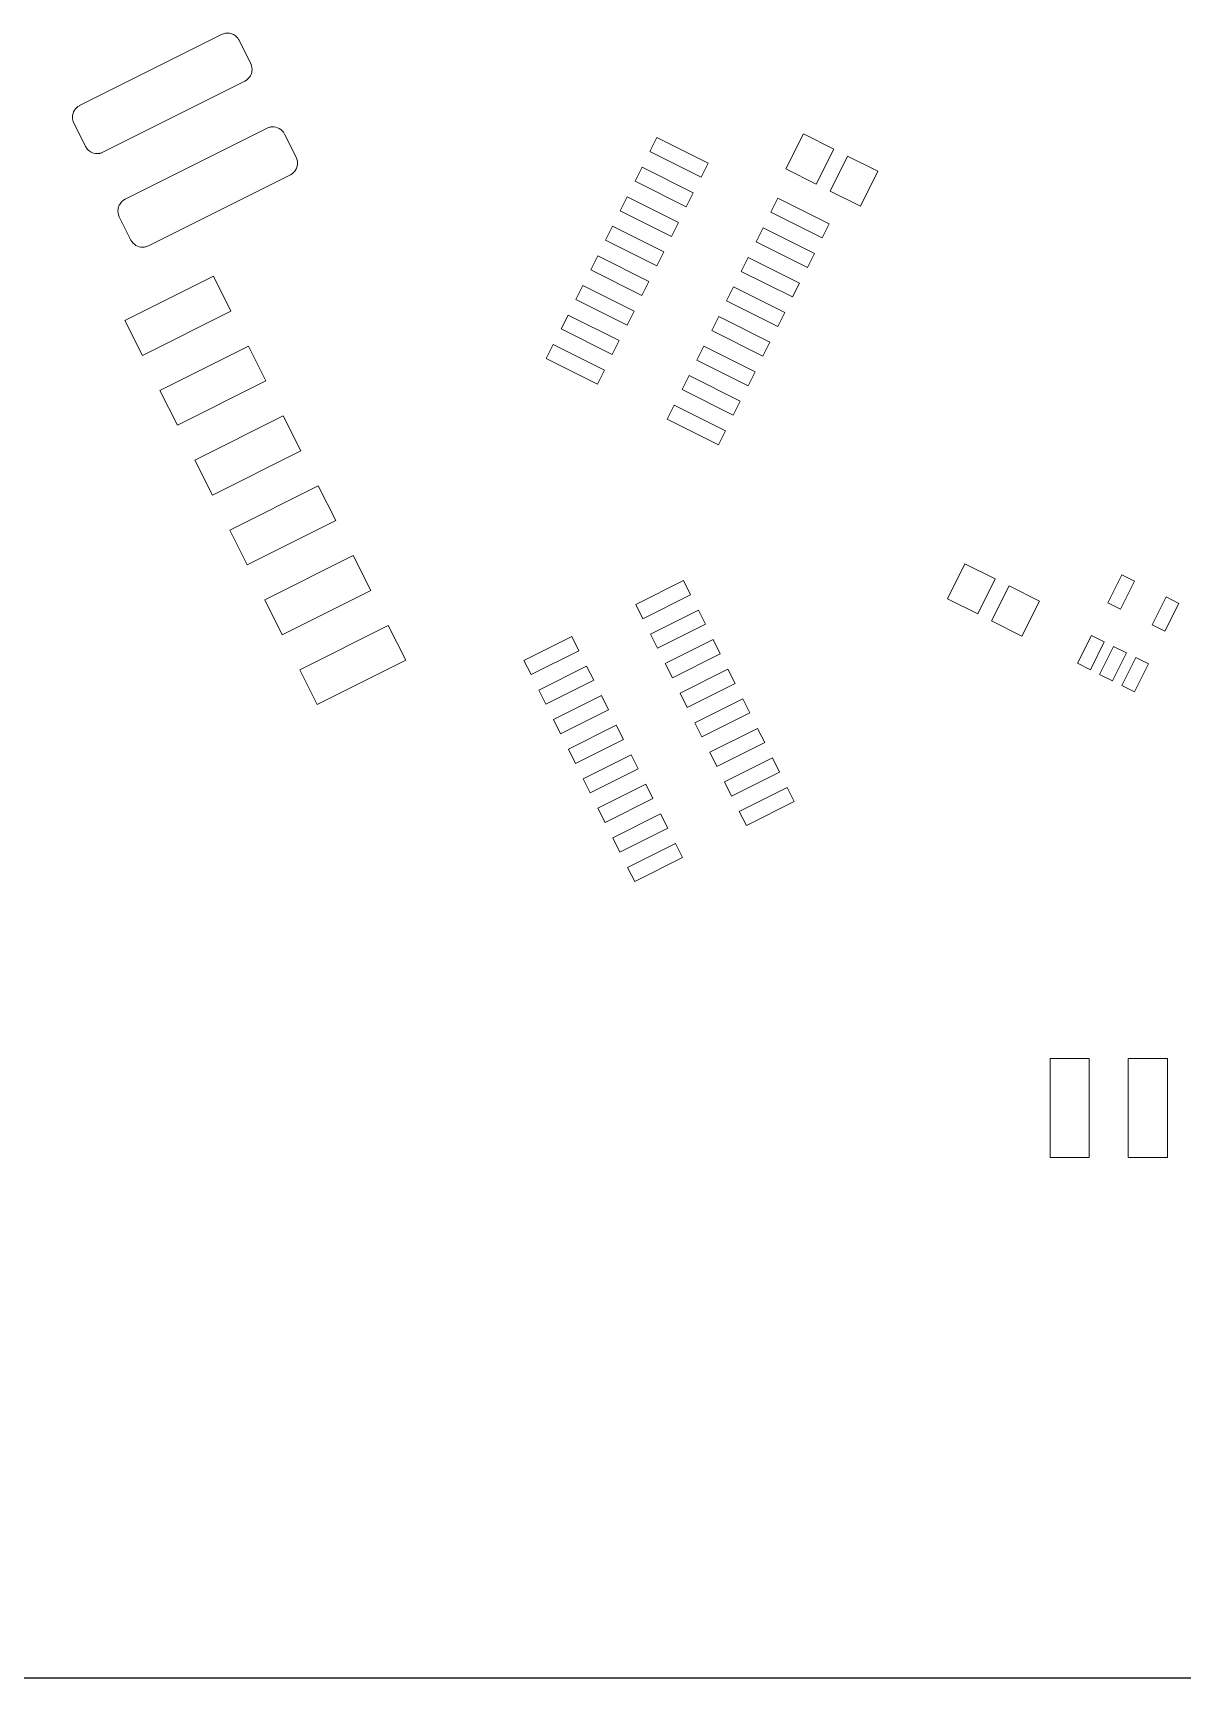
# Model space of a CAD drawing. Header units: inches. Extents: x 70 to 970, y -386 to 214.
# Drawn here: x 477.7 to 521.9, y 102.3 to 165.5 of the extents above; entities that cross this region are included whole.
import ezdxf

# ---------------------------------------------------------------- set-up
doc = ezdxf.new("R2010")
doc.units = ezdxf.units.IN
doc.header["$MEASUREMENT"] = 0

msp = doc.modelspace()

# ---------------------------------------------------------------- linework, layer by layer
at = {"color": 1, "lineweight": 0}
for p, q in [((501.678, 161.517), (501.41, 160.98)), ((503.646, 160.531), (501.678, 161.517)), ((507.308, 161.659), (506.636, 160.318)), ((508.47, 161.077), (507.308, 161.659)), ((501.41, 160.98), (503.377, 159.995)), ((503.377, 159.995), (503.646, 160.531)), ((507.799, 159.735), (508.47, 161.077)), ((509.007, 160.808), (508.335, 159.467)), ((510.169, 160.226), (509.007, 160.808)), ((501.11, 160.381), (500.841, 159.845)), ((503.077, 159.396), (501.11, 160.381)), ((506.636, 160.318), (507.799, 159.735)), ((509.498, 158.885), (510.169, 160.226)), ((500.841, 159.845), (502.808, 158.86)), ((502.808, 158.86), (503.077, 159.396)), ((508.335, 159.467), (509.498, 158.885)), ((500.541, 159.245), (500.272, 158.709)), ((500.272, 158.709), (502.24, 157.724)), ((502.508, 158.26), (500.541, 159.245)), ((506.328, 159.188), (506.059, 158.652)), ((506.059, 158.652), (508.026, 157.667)), ((508.295, 158.203), (506.328, 159.188)), ((499.973, 158.11), (499.704, 157.573)), ((501.94, 157.125), (499.973, 158.11)), ((502.24, 157.724), (502.508, 158.26)), ((505.759, 158.053), (505.491, 157.516)), ((507.727, 157.068), (505.759, 158.053)), ((508.026, 157.667), (508.295, 158.203)), ((499.704, 157.573), (501.671, 156.589)), ((505.491, 157.516), (507.458, 156.531)), ((499.404, 156.974), (499.135, 156.438)), ((501.371, 155.989), (499.404, 156.974)), ((501.671, 156.589), (501.94, 157.125)), ((505.191, 156.917), (504.922, 156.381)), ((507.158, 155.932), (505.191, 156.917)), ((507.458, 156.531), (507.727, 157.068)), ((484.641, 156.194), (481.244, 154.493)), ((485.313, 154.853), (484.641, 156.194)), ((499.135, 156.438), (501.102, 155.453)), ((504.922, 156.381), (506.889, 155.396)), ((498.835, 155.839), (498.567, 155.302)), ((500.802, 154.854), (498.835, 155.839)), ((501.102, 155.453), (501.371, 155.989)), ((504.622, 155.782), (504.353, 155.245)), ((506.589, 154.796), (504.622, 155.782)), ((506.889, 155.396), (507.158, 155.932)), ((481.915, 153.151), (485.313, 154.853)), ((498.567, 155.302), (500.534, 154.317)), ((500.534, 154.317), (500.802, 154.854)), ((504.353, 155.245), (506.321, 154.26)), ((481.244, 154.493), (481.915, 153.151)), ((498.267, 154.703), (497.998, 154.167)), ((500.234, 153.718), (498.267, 154.703)), ((504.053, 154.646), (503.785, 154.109)), ((506.021, 153.661), (504.053, 154.646)), ((506.321, 154.26), (506.589, 154.796)), ((497.698, 153.568), (497.429, 153.031)), ((499.665, 152.583), (497.698, 153.568)), ((497.998, 154.167), (499.965, 153.182)), ((499.965, 153.182), (500.234, 153.718)), ((503.785, 154.109), (505.752, 153.125)), ((505.752, 153.125), (506.021, 153.661)), ((485.985, 153.512), (482.587, 151.81)), ((486.656, 152.171), (485.985, 153.512)), ((497.429, 153.031), (499.397, 152.046)), ((503.485, 153.51), (503.216, 152.974)), ((503.216, 152.974), (505.183, 151.989)), ((505.452, 152.525), (503.485, 153.51)), ((499.397, 152.046), (499.665, 152.583)), ((502.916, 152.375), (502.647, 151.838)), ((504.883, 151.39), (502.916, 152.375)), ((505.183, 151.989), (505.452, 152.525)), ((482.587, 151.81), (483.258, 150.469)), ((483.258, 150.469), (486.656, 152.171)), ((502.647, 151.838), (504.615, 150.853)), ((502.348, 151.239), (502.079, 150.703)), ((504.315, 150.254), (502.348, 151.239)), ((504.615, 150.853), (504.883, 151.39)), ((487.328, 150.829), (483.93, 149.128)), ((487.999, 149.488), (487.328, 150.829)), ((502.079, 150.703), (504.046, 149.718)), ((504.046, 149.718), (504.315, 150.254)), ((484.602, 147.786), (487.999, 149.488)), ((483.93, 149.128), (484.602, 147.786)), ((488.671, 148.147), (485.273, 146.445)), ((489.343, 146.806), (488.671, 148.147)), ((485.945, 145.104), (489.343, 146.806)), ((485.273, 146.445), (485.945, 145.104)), ((490.014, 145.464), (486.617, 143.763)), ((490.686, 144.123), (490.014, 145.464)), ((513.512, 145.146), (512.84, 143.804)), ((514.674, 144.564), (513.512, 145.146)), ((519.539, 144.723), (519.002, 143.65)), ((520.031, 144.477), (519.539, 144.723)), ((487.288, 142.422), (490.686, 144.123)), ((502.703, 144.505), (500.864, 143.583)), ((502.976, 143.959), (502.703, 144.505)), ((514.003, 143.223), (514.674, 144.564)), ((515.211, 144.295), (514.539, 142.954)), ((516.373, 143.713), (515.211, 144.295)), ((519.494, 143.404), (520.031, 144.477)), ((486.617, 143.763), (487.288, 142.422)), ((500.864, 143.583), (501.137, 143.038)), ((501.137, 143.038), (502.976, 143.959)), ((512.84, 143.804), (514.003, 143.223)), ((515.702, 142.372), (516.373, 143.713)), ((519.002, 143.65), (519.494, 143.404)), ((521.238, 143.872), (520.701, 142.8)), ((521.193, 142.553), (521.73, 143.626)), ((521.73, 143.626), (521.238, 143.872)), ((503.272, 143.369), (501.433, 142.447)), ((501.705, 141.902), (503.545, 142.824)), ((503.545, 142.824), (503.272, 143.369)), ((514.539, 142.954), (515.702, 142.372)), ((491.358, 142.781), (487.96, 141.08)), ((492.03, 141.44), (491.358, 142.781)), ((498.411, 142.355), (496.571, 141.434)), ((498.684, 141.81), (498.411, 142.355)), ((501.433, 142.447), (501.705, 141.902)), ((503.841, 142.233), (502.001, 141.312)), ((504.114, 141.688), (503.841, 142.233)), ((518.375, 142.399), (517.838, 141.325)), ((518.867, 142.152), (518.375, 142.399)), ((520.701, 142.8), (521.193, 142.553)), ((496.844, 140.889), (498.684, 141.81)), ((502.274, 140.767), (504.114, 141.688)), ((518.33, 141.079), (518.867, 142.152)), ((519.225, 141.973), (518.687, 140.9)), ((519.179, 140.654), (519.716, 141.727)), ((519.716, 141.727), (519.225, 141.973)), ((487.96, 141.08), (488.632, 139.739)), ((488.632, 139.739), (492.03, 141.44)), ((496.571, 141.434), (496.844, 140.889)), ((498.98, 141.219), (497.14, 140.298)), ((499.253, 140.674), (498.98, 141.219)), ((502.001, 141.312), (502.274, 140.767)), ((504.409, 141.098), (502.57, 140.176)), ((504.682, 140.553), (504.409, 141.098)), ((517.838, 141.325), (518.33, 141.079)), ((520.074, 141.548), (519.537, 140.475)), ((520.028, 140.228), (520.566, 141.301)), ((520.566, 141.301), (520.074, 141.548)), ((497.14, 140.298), (497.413, 139.753)), ((497.413, 139.753), (499.253, 140.674)), ((502.843, 139.631), (504.682, 140.553)), ((518.687, 140.9), (519.179, 140.654)), ((519.537, 140.475), (520.028, 140.228)), ((499.548, 140.084), (497.709, 139.163)), ((499.821, 139.539), (499.548, 140.084)), ((502.57, 140.176), (502.843, 139.631)), ((504.978, 139.962), (503.139, 139.041)), ((505.251, 139.417), (504.978, 139.962)), ((497.709, 139.163), (497.982, 138.618)), ((497.982, 138.618), (499.821, 139.539)), ((503.139, 139.041), (503.411, 138.496)), ((503.411, 138.496), (505.251, 139.417)), ((500.117, 138.948), (498.277, 138.027)), ((498.55, 137.482), (500.39, 138.403)), ((500.39, 138.403), (500.117, 138.948)), ((505.547, 138.826), (503.707, 137.905)), ((505.82, 138.281), (505.547, 138.826)), ((498.277, 138.027), (498.55, 137.482)), ((500.686, 137.812), (498.846, 136.891)), ((500.959, 137.267), (500.686, 137.812)), ((503.707, 137.905), (503.98, 137.36)), ((503.98, 137.36), (505.82, 138.281)), ((499.119, 136.346), (500.959, 137.267)), ((506.115, 137.691), (504.276, 136.77)), ((504.549, 136.225), (506.388, 137.146)), ((506.388, 137.146), (506.115, 137.691)), ((498.846, 136.891), (499.119, 136.346)), ((501.254, 136.677), (499.415, 135.756)), ((501.527, 136.132), (501.254, 136.677)), ((504.276, 136.77), (504.549, 136.225)), ((506.684, 136.555), (504.844, 135.634)), ((506.957, 136.01), (506.684, 136.555)), ((499.688, 135.211), (501.527, 136.132)), ((505.117, 135.089), (506.957, 136.01)), ((499.415, 135.756), (499.688, 135.211)), ((501.823, 135.541), (499.983, 134.62)), ((502.096, 134.996), (501.823, 135.541)), ((504.844, 135.634), (505.117, 135.089)), ((499.983, 134.62), (500.256, 134.075)), ((500.256, 134.075), (502.096, 134.996)), ((502.392, 134.406), (500.552, 133.485)), ((502.665, 133.861), (502.392, 134.406)), ((500.552, 133.485), (500.825, 132.94)), ((500.825, 132.94), (502.665, 133.861)), ((518.288, 126.144), (516.788, 126.144)), ((516.788, 126.144), (516.788, 122.344)), ((518.288, 122.344), (518.288, 126.144)), ((521.288, 126.144), (519.788, 126.144)), ((519.788, 126.144), (519.788, 122.344)), ((521.288, 122.344), (521.288, 126.144)), ((516.788, 122.344), (518.288, 122.344)), ((519.788, 122.344), (521.288, 122.344))]:
    msp.add_line(p, q, dxfattribs=at)
at = {"color": 4}
msp.add_line((956.601, 102.344), (116.601, 102.344), dxfattribs=at)
at = {"color": 1, "lineweight": 0}
for points in [[(479.503, 162.747), (479.503, 162.747), (484.957, 165.478), (484.957, 165.478)], [(484.957, 165.478), (485.053, 165.526), (485.156, 165.54), (485.254, 165.526)], [(485.254, 165.526), (485.368, 165.509), (485.474, 165.453), (485.553, 165.366)], [(485.553, 165.366), (485.582, 165.333), (485.608, 165.296), (485.628, 165.255)], [(485.628, 165.255), (485.628, 165.255), (485.628, 165.254), (485.629, 165.254)], [(485.629, 165.254), (485.629, 165.254), (486.076, 164.361), (486.076, 164.361)], [(486.076, 164.361), (486.123, 164.266), (486.138, 164.164), (486.124, 164.067)], [(485.852, 163.689), (485.852, 163.689), (480.398, 160.958), (480.398, 160.958)], [(485.853, 163.69), (485.852, 163.69), (485.852, 163.689), (485.852, 163.689)], [(486.057, 163.879), (486.01, 163.8), (485.941, 163.734), (485.853, 163.69)], [(486.058, 163.879), (486.058, 163.879), (486.058, 163.879), (486.057, 163.879)], [(486.059, 163.882), (486.059, 163.882), (486.058, 163.881), (486.058, 163.88)], [(486.058, 163.88), (486.058, 163.88), (486.058, 163.88), (486.058, 163.88)], [(486.058, 163.88), (486.058, 163.88), (486.058, 163.88), (486.058, 163.879)], [(486.06, 163.883), (486.06, 163.883), (486.06, 163.882), (486.059, 163.882)], [(486.061, 163.885), (486.06, 163.884), (486.06, 163.883), (486.06, 163.883)], [(486.062, 163.886), (486.061, 163.886), (486.061, 163.886), (486.061, 163.886)], [(486.061, 163.886), (486.061, 163.885), (486.061, 163.885), (486.061, 163.885)], [(486.063, 163.888), (486.063, 163.888), (486.062, 163.888), (486.062, 163.887)], [(486.062, 163.887), (486.062, 163.887), (486.062, 163.887), (486.062, 163.887)], [(486.062, 163.887), (486.062, 163.887), (486.062, 163.887), (486.062, 163.887)], [(486.062, 163.887), (486.062, 163.887), (486.062, 163.887), (486.062, 163.887)], [(486.062, 163.887), (486.062, 163.887), (486.062, 163.887), (486.062, 163.886)], [(486.064, 163.89), (486.064, 163.89), (486.063, 163.89), (486.063, 163.889)], [(486.063, 163.889), (486.063, 163.889), (486.063, 163.889), (486.063, 163.889)], [(486.065, 163.891), (486.065, 163.891), (486.065, 163.891), (486.064, 163.891)], [(486.064, 163.891), (486.064, 163.891), (486.064, 163.891), (486.064, 163.891)], [(486.064, 163.891), (486.064, 163.89), (486.064, 163.89), (486.064, 163.89)], [(486.064, 163.89), (486.064, 163.89), (486.064, 163.89), (486.064, 163.89)], [(486.067, 163.896), (486.066, 163.895), (486.066, 163.894), (486.065, 163.892)], [(486.065, 163.892), (486.065, 163.892), (486.065, 163.892), (486.065, 163.892)], [(486.065, 163.892), (486.065, 163.892), (486.065, 163.892), (486.065, 163.892)], [(486.065, 163.892), (486.065, 163.892), (486.065, 163.891), (486.065, 163.891)], [(486.068, 163.897), (486.068, 163.897), (486.067, 163.896), (486.067, 163.896)], [(486.067, 163.896), (486.067, 163.896), (486.067, 163.896), (486.067, 163.896)], [(486.124, 164.064), (486.115, 164.005), (486.096, 163.949), (486.068, 163.897)], [(486.068, 163.897), (486.068, 163.897), (486.068, 163.897), (486.068, 163.897)], [(486.124, 164.066), (486.124, 164.066), (486.123, 164.066), (486.124, 164.065)], [(486.124, 164.067), (486.124, 164.067), (486.124, 164.067), (486.124, 164.066)], [(486.124, 164.065), (486.124, 164.065), (486.124, 164.065), (486.124, 164.064)], [(486.124, 164.064), (486.124, 164.064), (486.124, 164.064), (486.124, 164.064)], [(486.124, 164.064), (486.124, 164.064), (486.124, 164.064), (486.124, 164.064)], [(479.227, 162.322), (479.235, 162.495), (479.333, 162.659), (479.497, 162.744)], [(479.497, 162.744), (479.497, 162.744), (479.497, 162.744), (479.498, 162.744)], [(479.498, 162.744), (479.498, 162.744), (479.499, 162.745), (479.499, 162.745)], [(479.498, 162.744), (479.498, 162.744), (479.498, 162.744), (479.498, 162.744)], [(479.499, 162.745), (479.499, 162.745), (479.499, 162.745), (479.499, 162.745)], [(479.499, 162.745), (479.5, 162.745), (479.5, 162.745), (479.5, 162.745)], [(479.5, 162.745), (479.5, 162.745), (479.5, 162.746), (479.501, 162.746)], [(479.501, 162.746), (479.502, 162.747), (479.502, 162.747), (479.502, 162.746)], [(479.501, 162.746), (479.501, 162.746), (479.501, 162.746), (479.501, 162.746)], [(479.502, 162.746), (479.502, 162.747), (479.502, 162.747), (479.502, 162.747)], [(479.502, 162.747), (479.502, 162.747), (479.503, 162.747), (479.503, 162.747)], [(479.279, 162.077), (479.243, 162.149), (479.226, 162.226), (479.227, 162.302)], [(479.227, 162.321), (479.227, 162.322), (479.227, 162.322), (479.227, 162.322)], [(479.227, 162.32), (479.227, 162.32), (479.227, 162.32), (479.227, 162.321)], [(479.227, 162.321), (479.227, 162.321), (479.227, 162.321), (479.227, 162.321)], [(479.227, 162.319), (479.227, 162.319), (479.227, 162.32), (479.227, 162.32)], [(479.227, 162.319), (479.227, 162.319), (479.227, 162.319), (479.227, 162.319)], [(479.227, 162.317), (479.227, 162.317), (479.227, 162.318), (479.227, 162.318)], [(479.227, 162.316), (479.227, 162.316), (479.227, 162.317), (479.227, 162.317)], [(479.227, 162.317), (479.227, 162.317), (479.227, 162.317), (479.227, 162.317)], [(479.227, 162.317), (479.227, 162.317), (479.227, 162.317), (479.227, 162.317)], [(479.227, 162.315), (479.227, 162.316), (479.227, 162.316), (479.227, 162.316)], [(479.227, 162.314), (479.227, 162.314), (479.227, 162.315), (479.227, 162.315)], [(479.227, 162.315), (479.227, 162.315), (479.227, 162.315), (479.227, 162.315)], [(479.227, 162.314), (479.227, 162.314), (479.227, 162.314), (479.227, 162.314)], [(479.227, 162.314), (479.227, 162.314), (479.227, 162.314), (479.227, 162.314)], [(479.227, 162.31), (479.227, 162.311), (479.227, 162.311), (479.227, 162.311)], [(479.227, 162.309), (479.227, 162.31), (479.227, 162.31), (479.227, 162.31)], [(479.227, 162.309), (479.227, 162.309), (479.227, 162.309), (479.227, 162.309)], [(479.227, 162.309), (479.227, 162.309), (479.227, 162.309), (479.227, 162.309)], [(479.227, 162.306), (479.227, 162.306), (479.227, 162.307), (479.227, 162.307)], [(479.227, 162.307), (479.227, 162.307), (479.227, 162.307), (479.227, 162.307)], [(479.227, 162.305), (479.227, 162.305), (479.227, 162.305), (479.227, 162.306)], [(479.227, 162.306), (479.227, 162.306), (479.227, 162.306), (479.227, 162.306)], [(479.227, 162.306), (479.227, 162.306), (479.227, 162.306), (479.227, 162.306)], [(479.227, 162.304), (479.227, 162.304), (479.227, 162.305), (479.227, 162.305)], [(479.227, 162.303), (479.227, 162.304), (479.227, 162.304), (479.227, 162.304)], [(479.227, 162.302), (479.227, 162.302), (479.227, 162.302), (479.227, 162.303)], [(479.227, 162.303), (479.227, 162.303), (479.227, 162.303), (479.227, 162.303)], [(479.28, 162.076), (479.28, 162.076), (479.279, 162.077), (479.279, 162.077)], [(479.727, 161.183), (479.727, 161.183), (479.28, 162.076), (479.28, 162.076)], [(479.28, 162.076), (479.28, 162.076), (479.28, 162.076), (479.28, 162.076)], [(481.25, 159.148), (481.25, 159.148), (486.702, 161.878), (486.702, 161.878)], [(486.702, 161.878), (486.703, 161.879), (486.703, 161.879), (486.703, 161.879)], [(486.703, 161.879), (486.722, 161.888), (486.741, 161.897), (486.761, 161.903)], [(486.761, 161.903), (486.761, 161.903), (486.761, 161.903), (486.762, 161.904)], [(486.762, 161.904), (486.762, 161.904), (486.762, 161.904), (486.762, 161.904)], [(486.762, 161.904), (486.763, 161.904), (486.763, 161.904), (486.763, 161.904)], [(486.763, 161.904), (486.807, 161.919), (486.851, 161.928), (486.896, 161.931)], [(486.896, 161.931), (487.087, 161.942), (487.282, 161.841), (487.374, 161.656)], [(486.896, 161.931), (486.896, 161.931), (486.896, 161.931), (486.896, 161.931)], [(486.896, 161.931), (486.896, 161.931), (486.896, 161.931), (486.896, 161.931)], [(479.727, 161.182), (479.727, 161.182), (479.727, 161.182), (479.727, 161.183)], [(480.175, 160.905), (479.991, 160.905), (479.815, 161.007), (479.727, 161.182)], [(487.374, 161.656), (487.374, 161.656), (487.822, 160.762), (487.822, 160.762)], [(480.255, 160.912), (480.228, 160.907), (480.201, 160.905), (480.175, 160.905)], [(480.256, 160.912), (480.256, 160.912), (480.255, 160.912), (480.255, 160.912)], [(480.255, 160.912), (480.255, 160.912), (480.255, 160.912), (480.255, 160.912)], [(480.257, 160.912), (480.257, 160.912), (480.256, 160.912), (480.256, 160.912)], [(480.258, 160.912), (480.258, 160.912), (480.257, 160.912), (480.257, 160.912)], [(480.257, 160.912), (480.257, 160.912), (480.257, 160.912), (480.257, 160.912)], [(480.259, 160.912), (480.258, 160.912), (480.258, 160.912), (480.258, 160.912)], [(480.26, 160.913), (480.259, 160.913), (480.259, 160.912), (480.259, 160.912)], [(480.261, 160.913), (480.26, 160.913), (480.26, 160.912), (480.26, 160.913)], [(480.261, 160.913), (480.261, 160.913), (480.261, 160.913), (480.261, 160.913)], [(480.261, 160.913), (480.261, 160.913), (480.261, 160.913), (480.261, 160.913)], [(480.263, 160.913), (480.263, 160.913), (480.263, 160.913), (480.263, 160.913)], [(480.266, 160.914), (480.266, 160.914), (480.265, 160.914), (480.265, 160.914)], [(480.267, 160.914), (480.266, 160.914), (480.266, 160.914), (480.266, 160.914)], [(480.268, 160.914), (480.267, 160.914), (480.267, 160.914), (480.267, 160.914)], [(480.269, 160.914), (480.269, 160.914), (480.268, 160.914), (480.268, 160.914)], [(480.268, 160.914), (480.268, 160.914), (480.268, 160.914), (480.268, 160.914)], [(480.268, 160.914), (480.268, 160.914), (480.268, 160.914), (480.268, 160.914)], [(480.27, 160.915), (480.27, 160.915), (480.269, 160.915), (480.269, 160.914)], [(480.269, 160.914), (480.269, 160.914), (480.269, 160.914), (480.269, 160.914)], [(480.271, 160.915), (480.271, 160.915), (480.271, 160.914), (480.27, 160.915)], [(480.274, 160.915), (480.274, 160.915), (480.272, 160.915), (480.271, 160.915)], [(480.271, 160.915), (480.271, 160.915), (480.271, 160.915), (480.271, 160.915)], [(480.275, 160.916), (480.275, 160.916), (480.275, 160.916), (480.274, 160.915)], [(480.276, 160.916), (480.275, 160.916), (480.275, 160.916), (480.275, 160.916)], [(480.277, 160.916), (480.277, 160.916), (480.277, 160.916), (480.276, 160.916)], [(480.276, 160.916), (480.276, 160.916), (480.276, 160.916), (480.276, 160.916)], [(480.276, 160.916), (480.276, 160.916), (480.276, 160.916), (480.276, 160.916)], [(480.278, 160.916), (480.278, 160.916), (480.278, 160.916), (480.277, 160.916)], [(480.279, 160.916), (480.279, 160.916), (480.279, 160.916), (480.278, 160.916)], [(480.278, 160.916), (480.278, 160.916), (480.278, 160.916), (480.278, 160.916)], [(480.282, 160.917), (480.282, 160.917), (480.281, 160.917), (480.281, 160.917)], [(480.284, 160.917), (480.284, 160.918), (480.284, 160.917), (480.283, 160.917)], [(480.285, 160.918), (480.285, 160.918), (480.285, 160.917), (480.284, 160.918)], [(480.284, 160.918), (480.284, 160.918), (480.284, 160.917), (480.284, 160.917)], [(480.286, 160.918), (480.286, 160.918), (480.285, 160.918), (480.285, 160.918)], [(480.287, 160.918), (480.287, 160.918), (480.286, 160.918), (480.286, 160.918)], [(480.286, 160.918), (480.286, 160.918), (480.286, 160.918), (480.286, 160.918)], [(480.288, 160.918), (480.287, 160.918), (480.287, 160.918), (480.287, 160.918)], [(480.287, 160.918), (480.287, 160.918), (480.287, 160.918), (480.287, 160.918)], [(480.289, 160.919), (480.289, 160.919), (480.288, 160.919), (480.288, 160.918)], [(480.288, 160.918), (480.288, 160.918), (480.288, 160.918), (480.288, 160.918)], [(480.398, 160.958), (480.363, 160.941), (480.327, 160.928), (480.289, 160.919)], [(480.289, 160.919), (480.29, 160.919), (480.289, 160.919), (480.289, 160.919)], [(487.822, 160.762), (487.869, 160.669), (487.884, 160.569), (487.871, 160.474)], [(487.598, 160.09), (487.598, 160.09), (482.146, 157.36), (482.146, 157.36)], [(487.599, 160.091), (487.599, 160.091), (487.598, 160.091), (487.598, 160.09)], [(487.807, 160.287), (487.76, 160.205), (487.69, 160.136), (487.599, 160.091)], [(487.808, 160.287), (487.808, 160.287), (487.808, 160.287), (487.807, 160.287)], [(487.81, 160.292), (487.81, 160.29), (487.809, 160.289), (487.808, 160.288)], [(487.808, 160.288), (487.808, 160.288), (487.808, 160.287), (487.808, 160.287)], [(487.808, 160.287), (487.808, 160.287), (487.808, 160.287), (487.808, 160.287)], [(487.811, 160.292), (487.811, 160.292), (487.81, 160.292), (487.81, 160.292)], [(487.81, 160.292), (487.81, 160.292), (487.81, 160.292), (487.81, 160.292)], [(487.812, 160.294), (487.811, 160.294), (487.811, 160.293), (487.811, 160.293)], [(487.811, 160.293), (487.811, 160.293), (487.811, 160.292), (487.811, 160.292)], [(487.813, 160.296), (487.813, 160.295), (487.812, 160.295), (487.812, 160.295)], [(487.812, 160.295), (487.812, 160.295), (487.812, 160.295), (487.812, 160.295)], [(487.812, 160.295), (487.812, 160.295), (487.812, 160.295), (487.812, 160.294)], [(487.812, 160.294), (487.812, 160.294), (487.812, 160.294), (487.812, 160.294)], [(487.814, 160.298), (487.814, 160.298), (487.813, 160.297), (487.813, 160.297)], [(487.813, 160.297), (487.813, 160.297), (487.813, 160.297), (487.813, 160.297)], [(487.813, 160.297), (487.813, 160.297), (487.813, 160.297), (487.813, 160.296)], [(487.813, 160.296), (487.813, 160.296), (487.813, 160.296), (487.813, 160.296)], [(487.813, 160.296), (487.813, 160.296), (487.813, 160.296), (487.813, 160.296)], [(487.815, 160.3), (487.815, 160.299), (487.815, 160.299), (487.814, 160.299)], [(487.814, 160.299), (487.814, 160.299), (487.814, 160.299), (487.814, 160.299)], [(487.814, 160.299), (487.814, 160.299), (487.814, 160.299), (487.814, 160.298)], [(487.814, 160.298), (487.814, 160.298), (487.814, 160.298), (487.814, 160.298)], [(487.814, 160.298), (487.814, 160.298), (487.814, 160.298), (487.814, 160.298)], [(487.816, 160.301), (487.816, 160.301), (487.816, 160.301), (487.815, 160.301)], [(487.815, 160.301), (487.815, 160.301), (487.815, 160.3), (487.815, 160.3)], [(487.815, 160.3), (487.815, 160.3), (487.815, 160.299), (487.815, 160.3)], [(487.817, 160.303), (487.816, 160.303), (487.816, 160.303), (487.816, 160.302)], [(487.816, 160.302), (487.816, 160.302), (487.816, 160.302), (487.816, 160.302)], [(487.816, 160.302), (487.816, 160.302), (487.816, 160.302), (487.816, 160.302)], [(487.816, 160.302), (487.816, 160.302), (487.816, 160.301), (487.816, 160.301)], [(487.818, 160.305), (487.817, 160.305), (487.817, 160.304), (487.817, 160.304)], [(487.817, 160.304), (487.817, 160.304), (487.817, 160.304), (487.817, 160.304)], [(487.817, 160.304), (487.817, 160.304), (487.817, 160.304), (487.817, 160.304)], [(487.817, 160.304), (487.817, 160.303), (487.817, 160.303), (487.817, 160.303)], [(487.817, 160.303), (487.817, 160.303), (487.817, 160.303), (487.817, 160.303)], [(487.819, 160.308), (487.819, 160.307), (487.818, 160.307), (487.819, 160.307)], [(487.819, 160.307), (487.818, 160.307), (487.818, 160.306), (487.818, 160.306)], [(487.818, 160.306), (487.818, 160.306), (487.818, 160.305), (487.818, 160.305)], [(487.818, 160.305), (487.818, 160.305), (487.818, 160.305), (487.818, 160.305)], [(487.82, 160.309), (487.82, 160.309), (487.819, 160.308), (487.819, 160.308)], [(487.819, 160.308), (487.819, 160.308), (487.819, 160.307), (487.819, 160.308)], [(487.821, 160.311), (487.82, 160.311), (487.82, 160.31), (487.82, 160.31)], [(487.82, 160.31), (487.82, 160.31), (487.82, 160.31), (487.82, 160.31)], [(487.82, 160.31), (487.82, 160.309), (487.82, 160.309), (487.82, 160.309)], [(487.82, 160.309), (487.82, 160.309), (487.82, 160.309), (487.82, 160.309)], [(487.821, 160.312), (487.821, 160.312), (487.821, 160.311), (487.821, 160.311)], [(487.821, 160.311), (487.821, 160.311), (487.821, 160.311), (487.821, 160.311)], [(487.823, 160.315), (487.823, 160.315), (487.822, 160.314), (487.822, 160.314)], [(487.822, 160.314), (487.822, 160.314), (487.822, 160.314), (487.822, 160.313)], [(487.824, 160.317), (487.824, 160.317), (487.824, 160.316), (487.823, 160.316)], [(487.823, 160.316), (487.823, 160.316), (487.824, 160.315), (487.823, 160.315)], [(487.823, 160.315), (487.823, 160.315), (487.823, 160.315), (487.823, 160.315)], [(487.825, 160.319), (487.825, 160.319), (487.824, 160.319), (487.824, 160.318)], [(487.824, 160.318), (487.824, 160.318), (487.824, 160.318), (487.824, 160.318)], [(487.824, 160.318), (487.824, 160.318), (487.824, 160.318), (487.824, 160.318)], [(487.824, 160.318), (487.824, 160.318), (487.824, 160.318), (487.824, 160.317)], [(487.824, 160.317), (487.824, 160.317), (487.824, 160.317), (487.824, 160.317)], [(487.824, 160.317), (487.824, 160.317), (487.824, 160.317), (487.824, 160.317)], [(487.826, 160.321), (487.825, 160.32), (487.825, 160.321), (487.825, 160.32)], [(487.825, 160.32), (487.825, 160.32), (487.825, 160.32), (487.825, 160.319)], [(487.825, 160.319), (487.825, 160.319), (487.825, 160.319), (487.825, 160.319)], [(487.825, 160.319), (487.825, 160.319), (487.825, 160.319), (487.825, 160.319)], [(487.827, 160.323), (487.827, 160.323), (487.827, 160.322), (487.826, 160.322)], [(487.826, 160.322), (487.826, 160.322), (487.826, 160.322), (487.826, 160.321)], [(487.826, 160.321), (487.826, 160.321), (487.826, 160.321), (487.826, 160.321)], [(487.828, 160.325), (487.827, 160.325), (487.827, 160.325), (487.827, 160.325)], [(487.827, 160.325), (487.827, 160.324), (487.827, 160.324), (487.827, 160.324)], [(487.827, 160.324), (487.827, 160.324), (487.827, 160.324), (487.827, 160.324)], [(487.827, 160.324), (487.827, 160.324), (487.827, 160.324), (487.827, 160.323)], [(487.827, 160.323), (487.827, 160.323), (487.827, 160.323), (487.827, 160.323)], [(487.827, 160.323), (487.827, 160.323), (487.827, 160.323), (487.827, 160.323)], [(487.829, 160.327), (487.829, 160.327), (487.829, 160.327), (487.828, 160.327)], [(487.828, 160.327), (487.828, 160.327), (487.828, 160.327), (487.828, 160.327)], [(487.828, 160.327), (487.828, 160.326), (487.828, 160.326), (487.828, 160.326)], [(487.828, 160.326), (487.828, 160.326), (487.828, 160.326), (487.828, 160.326)], [(487.828, 160.326), (487.828, 160.326), (487.828, 160.326), (487.828, 160.325)], [(487.828, 160.325), (487.828, 160.325), (487.828, 160.325), (487.828, 160.325)], [(487.83, 160.329), (487.829, 160.329), (487.829, 160.329), (487.829, 160.329)], [(487.829, 160.329), (487.829, 160.328), (487.829, 160.328), (487.829, 160.328)], [(487.829, 160.328), (487.829, 160.328), (487.829, 160.327), (487.829, 160.327)], [(487.831, 160.332), (487.831, 160.332), (487.831, 160.332), (487.83, 160.331)], [(487.83, 160.331), (487.83, 160.331), (487.83, 160.331), (487.83, 160.331)], [(487.83, 160.331), (487.83, 160.331), (487.83, 160.33), (487.83, 160.33)], [(487.83, 160.33), (487.83, 160.33), (487.83, 160.33), (487.83, 160.329)], [(487.832, 160.334), (487.832, 160.334), (487.831, 160.333), (487.831, 160.333)], [(487.831, 160.333), (487.831, 160.333), (487.831, 160.332), (487.831, 160.332)], [(487.833, 160.336), (487.833, 160.336), (487.833, 160.336), (487.832, 160.336)], [(487.832, 160.336), (487.832, 160.336), (487.832, 160.335), (487.832, 160.335)], [(487.832, 160.335), (487.832, 160.335), (487.832, 160.335), (487.832, 160.335)], [(487.832, 160.335), (487.832, 160.335), (487.832, 160.334), (487.832, 160.334)], [(487.832, 160.334), (487.832, 160.334), (487.832, 160.334), (487.832, 160.334)], [(487.834, 160.338), (487.833, 160.338), (487.833, 160.338), (487.833, 160.338)], [(487.833, 160.338), (487.833, 160.338), (487.833, 160.337), (487.833, 160.337)], [(487.833, 160.337), (487.833, 160.337), (487.833, 160.337), (487.833, 160.337)], [(487.833, 160.337), (487.833, 160.337), (487.833, 160.337), (487.833, 160.337)], [(487.833, 160.337), (487.833, 160.337), (487.833, 160.336), (487.833, 160.336)], [(487.833, 160.336), (487.833, 160.336), (487.833, 160.336), (487.833, 160.336)], [(487.835, 160.341), (487.835, 160.341), (487.835, 160.341), (487.834, 160.34)], [(487.834, 160.34), (487.834, 160.34), (487.834, 160.34), (487.834, 160.34)], [(487.834, 160.34), (487.834, 160.34), (487.834, 160.34), (487.834, 160.34)], [(487.834, 160.34), (487.834, 160.34), (487.834, 160.339), (487.834, 160.339)], [(487.834, 160.339), (487.834, 160.339), (487.834, 160.339), (487.834, 160.338)], [(487.834, 160.338), (487.834, 160.338), (487.834, 160.338), (487.834, 160.338)], [(487.836, 160.343), (487.835, 160.342), (487.835, 160.342), (487.835, 160.341)], [(487.835, 160.341), (487.835, 160.341), (487.835, 160.341), (487.835, 160.341)], [(487.837, 160.347), (487.837, 160.346), (487.837, 160.346), (487.836, 160.345)], [(487.836, 160.345), (487.836, 160.345), (487.836, 160.345), (487.836, 160.345)], [(487.836, 160.345), (487.836, 160.345), (487.836, 160.344), (487.836, 160.344)], [(487.836, 160.344), (487.836, 160.344), (487.836, 160.344), (487.836, 160.343)], [(487.836, 160.343), (487.836, 160.343), (487.836, 160.343), (487.836, 160.343)], [(487.838, 160.348), (487.838, 160.348), (487.838, 160.347), (487.837, 160.347)], [(487.837, 160.347), (487.837, 160.347), (487.837, 160.347), (487.837, 160.347)], [(487.839, 160.35), (487.838, 160.349), (487.838, 160.349), (487.838, 160.348)], [(487.861, 160.419), (487.855, 160.396), (487.848, 160.372), (487.839, 160.35)], [(487.863, 160.429), (487.863, 160.426), (487.862, 160.423), (487.861, 160.419)], [(487.864, 160.431), (487.864, 160.43), (487.863, 160.43), (487.863, 160.429)], [(487.865, 160.435), (487.864, 160.434), (487.864, 160.432), (487.864, 160.431)], [(487.866, 160.441), (487.866, 160.441), (487.865, 160.44), (487.865, 160.44)], [(487.865, 160.44), (487.865, 160.439), (487.865, 160.439), (487.865, 160.439)], [(487.865, 160.439), (487.865, 160.439), (487.865, 160.438), (487.865, 160.438)], [(487.865, 160.438), (487.865, 160.438), (487.865, 160.438), (487.865, 160.438)], [(487.865, 160.438), (487.865, 160.438), (487.865, 160.437), (487.865, 160.437)], [(487.865, 160.437), (487.865, 160.437), (487.865, 160.436), (487.865, 160.435)], [(487.865, 160.435), (487.865, 160.435), (487.865, 160.435), (487.865, 160.435)], [(487.866, 160.445), (487.866, 160.445), (487.866, 160.445), (487.866, 160.445)], [(487.866, 160.442), (487.866, 160.442), (487.866, 160.442), (487.866, 160.441)], [(487.866, 160.441), (487.866, 160.441), (487.866, 160.441), (487.866, 160.441)], [(487.868, 160.45), (487.867, 160.45), (487.867, 160.45), (487.867, 160.449)], [(487.867, 160.449), (487.867, 160.449), (487.867, 160.449), (487.867, 160.449)], [(487.867, 160.448), (487.867, 160.448), (487.867, 160.448), (487.867, 160.447)], [(487.867, 160.447), (487.867, 160.447), (487.867, 160.447), (487.867, 160.447)], [(487.867, 160.447), (487.867, 160.447), (487.867, 160.447), (487.867, 160.446)], [(487.869, 160.457), (487.869, 160.456), (487.869, 160.456), (487.868, 160.456)], [(487.868, 160.456), (487.868, 160.456), (487.868, 160.455), (487.868, 160.455)], [(487.868, 160.455), (487.868, 160.455), (487.868, 160.455), (487.868, 160.455)], [(487.868, 160.455), (487.868, 160.455), (487.868, 160.454), (487.868, 160.454)], [(487.868, 160.454), (487.868, 160.454), (487.868, 160.454), (487.868, 160.454)], [(487.868, 160.454), (487.868, 160.454), (487.868, 160.453), (487.868, 160.453)], [(487.868, 160.453), (487.868, 160.453), (487.868, 160.453), (487.868, 160.453)], [(487.868, 160.453), (487.868, 160.452), (487.868, 160.452), (487.868, 160.452)], [(487.868, 160.452), (487.868, 160.452), (487.868, 160.452), (487.868, 160.452)], [(487.868, 160.452), (487.868, 160.452), (487.868, 160.452), (487.868, 160.451)], [(487.869, 160.462), (487.869, 160.462), (487.869, 160.462), (487.869, 160.461)], [(487.869, 160.461), (487.869, 160.461), (487.869, 160.461), (487.869, 160.461)], [(487.869, 160.46), (487.869, 160.46), (487.869, 160.46), (487.869, 160.46)], [(487.869, 160.46), (487.869, 160.459), (487.869, 160.459), (487.869, 160.459)], [(487.869, 160.459), (487.869, 160.459), (487.869, 160.458), (487.869, 160.458)], [(487.869, 160.458), (487.869, 160.458), (487.869, 160.458), (487.869, 160.458)], [(487.869, 160.458), (487.869, 160.458), (487.869, 160.457), (487.869, 160.457)], [(487.869, 160.457), (487.869, 160.457), (487.869, 160.457), (487.869, 160.457)], [(487.871, 160.47), (487.871, 160.469), (487.871, 160.469), (487.87, 160.469)], [(487.87, 160.469), (487.87, 160.469), (487.87, 160.469), (487.87, 160.468)], [(487.87, 160.468), (487.871, 160.468), (487.87, 160.468), (487.87, 160.468)], [(487.87, 160.468), (487.87, 160.468), (487.87, 160.468), (487.87, 160.468)], [(487.87, 160.466), (487.87, 160.466), (487.87, 160.466), (487.87, 160.465)], [(487.87, 160.465), (487.87, 160.465), (487.87, 160.465), (487.87, 160.465)], [(487.87, 160.464), (487.87, 160.464), (487.87, 160.464), (487.87, 160.464)], [(487.87, 160.464), (487.87, 160.464), (487.87, 160.463), (487.87, 160.463)], [(487.87, 160.463), (487.87, 160.463), (487.87, 160.463), (487.87, 160.463)], [(487.871, 160.474), (487.871, 160.474), (487.871, 160.474), (487.871, 160.474)], [(487.871, 160.474), (487.871, 160.473), (487.871, 160.473), (487.871, 160.473)], [(487.871, 160.473), (487.871, 160.473), (487.871, 160.472), (487.871, 160.472)], [(487.871, 160.472), (487.871, 160.472), (487.871, 160.472), (487.871, 160.472)], [(487.871, 160.472), (487.871, 160.472), (487.871, 160.471), (487.871, 160.471)], [(487.871, 160.471), (487.871, 160.471), (487.871, 160.471), (487.871, 160.471)], [(487.871, 160.471), (487.871, 160.471), (487.871, 160.471), (487.871, 160.471)], [(487.871, 160.471), (487.871, 160.47), (487.871, 160.47), (487.871, 160.47)], [(487.871, 160.47), (487.871, 160.47), (487.871, 160.47), (487.871, 160.47)], [(481.026, 158.477), (480.98, 158.569), (480.965, 158.67), (480.977, 158.765)], [(480.977, 158.767), (480.977, 158.768), (480.977, 158.768), (480.977, 158.768)], [(480.977, 158.768), (480.977, 158.768), (480.978, 158.768), (480.978, 158.768)], [(480.977, 158.766), (480.977, 158.766), (480.977, 158.766), (480.977, 158.767)], [(480.977, 158.767), (480.977, 158.767), (480.977, 158.767), (480.977, 158.767)], [(480.977, 158.767), (480.978, 158.767), (480.977, 158.767), (480.977, 158.767)], [(480.977, 158.765), (480.977, 158.765), (480.977, 158.766), (480.977, 158.766)], [(480.977, 158.765), (480.977, 158.765), (480.977, 158.765), (480.977, 158.765)], [(480.978, 158.772), (480.978, 158.772), (480.978, 158.772), (480.978, 158.773)], [(480.978, 158.773), (480.978, 158.773), (480.978, 158.773), (480.978, 158.773)], [(480.978, 158.773), (480.978, 158.773), (480.978, 158.773), (480.978, 158.773)], [(480.978, 158.771), (480.978, 158.772), (480.978, 158.772), (480.978, 158.772)], [(480.978, 158.771), (480.978, 158.771), (480.978, 158.771), (480.978, 158.771)], [(480.978, 158.769), (480.978, 158.769), (480.978, 158.77), (480.978, 158.77)], [(480.978, 158.768), (480.978, 158.768), (480.978, 158.769), (480.978, 158.769)], [(480.978, 158.769), (480.978, 158.769), (480.978, 158.769), (480.978, 158.769)], [(480.979, 158.78), (480.979, 158.78), (480.98, 158.781), (480.98, 158.781)], [(480.979, 158.779), (480.979, 158.779), (480.979, 158.78), (480.979, 158.78)], [(480.979, 158.78), (480.979, 158.78), (480.979, 158.78), (480.979, 158.78)], [(480.979, 158.779), (480.979, 158.779), (480.979, 158.779), (480.979, 158.779)], [(480.979, 158.777), (480.979, 158.777), (480.979, 158.778), (480.979, 158.778)], [(480.979, 158.777), (480.979, 158.777), (480.979, 158.777), (480.979, 158.777)], [(480.979, 158.775), (480.979, 158.775), (480.979, 158.776), (480.979, 158.776)], [(480.979, 158.775), (480.979, 158.775), (480.979, 158.775), (480.979, 158.775)], [(480.979, 158.775), (480.979, 158.775), (480.979, 158.775), (480.979, 158.775)], [(480.98, 158.786), (480.98, 158.786), (480.98, 158.787), (480.98, 158.787)], [(480.98, 158.787), (480.98, 158.787), (480.98, 158.787), (480.981, 158.787)], [(480.98, 158.785), (480.98, 158.785), (480.98, 158.785), (480.98, 158.786)], [(480.98, 158.786), (480.98, 158.786), (480.98, 158.786), (480.98, 158.786)], [(480.98, 158.784), (480.98, 158.785), (480.98, 158.785), (480.98, 158.785)], [(480.98, 158.783), (480.98, 158.783), (480.98, 158.784), (480.98, 158.784)], [(480.98, 158.784), (480.98, 158.784), (480.98, 158.784), (480.98, 158.784)], [(480.98, 158.783), (480.98, 158.783), (480.98, 158.783), (480.98, 158.783)], [(480.98, 158.781), (480.98, 158.781), (480.98, 158.781), (480.98, 158.781)], [(480.981, 158.792), (480.981, 158.792), (480.981, 158.792), (480.981, 158.793)], [(480.981, 158.791), (480.981, 158.791), (480.981, 158.791), (480.981, 158.792)], [(480.981, 158.792), (480.981, 158.792), (480.981, 158.792), (480.981, 158.792)], [(480.981, 158.788), (480.981, 158.789), (480.981, 158.789), (480.981, 158.789)], [(480.981, 158.789), (480.981, 158.789), (480.981, 158.789), (480.981, 158.789)], [(480.981, 158.787), (480.981, 158.787), (480.981, 158.788), (480.981, 158.788)], [(480.981, 158.788), (480.981, 158.788), (480.981, 158.788), (480.981, 158.788)], [(480.981, 158.787), (480.981, 158.787), (480.981, 158.787), (480.981, 158.787)], [(480.982, 158.797), (480.982, 158.797), (480.982, 158.797), (480.982, 158.798)], [(480.982, 158.798), (480.982, 158.798), (480.983, 158.798), (480.983, 158.798)], [(480.982, 158.796), (480.982, 158.796), (480.982, 158.796), (480.982, 158.797)], [(480.982, 158.794), (480.982, 158.794), (480.982, 158.795), (480.982, 158.795)], [(480.982, 158.794), (480.982, 158.794), (480.982, 158.794), (480.982, 158.794)], [(480.983, 158.801), (480.983, 158.802), (480.984, 158.803), (480.984, 158.803)], [(480.983, 158.8), (480.983, 158.8), (480.983, 158.801), (480.983, 158.801)], [(480.983, 158.801), (480.983, 158.801), (480.983, 158.801), (480.983, 158.801)], [(480.983, 158.799), (480.983, 158.799), (480.983, 158.799), (480.983, 158.8)], [(480.983, 158.8), (480.983, 158.8), (480.983, 158.8), (480.983, 158.8)], [(480.983, 158.798), (480.983, 158.798), (480.983, 158.798), (480.983, 158.799)], [(480.984, 158.804), (480.984, 158.805), (480.984, 158.806), (480.985, 158.808)], [(480.984, 158.803), (480.984, 158.803), (480.984, 158.804), (480.984, 158.804)], [(480.985, 158.809), (480.986, 158.813), (480.987, 158.816), (480.987, 158.82)], [(480.985, 158.808), (480.985, 158.808), (480.985, 158.809), (480.985, 158.809)], [(480.987, 158.82), (480.993, 158.843), (481.001, 158.866), (481.01, 158.889)], [(481.01, 158.889), (481.01, 158.889), (481.01, 158.89), (481.011, 158.891)], [(481.011, 158.892), (481.011, 158.892), (481.011, 158.893), (481.012, 158.894)], [(481.011, 158.891), (481.011, 158.891), (481.011, 158.892), (481.011, 158.892)], [(481.011, 158.891), (481.011, 158.891), (481.011, 158.891), (481.011, 158.891)], [(481.012, 158.894), (481.012, 158.895), (481.012, 158.895), (481.013, 158.896)], [(481.012, 158.894), (481.012, 158.894), (481.012, 158.894), (481.012, 158.894)], [(481.012, 158.894), (481.012, 158.894), (481.012, 158.894), (481.012, 158.894)], [(481.013, 158.896), (481.013, 158.896), (481.013, 158.897), (481.013, 158.898)], [(481.013, 158.898), (481.013, 158.898), (481.013, 158.898), (481.013, 158.898)], [(481.013, 158.898), (481.014, 158.898), (481.014, 158.898), (481.014, 158.898)], [(481.013, 158.896), (481.013, 158.896), (481.013, 158.896), (481.013, 158.896)], [(481.014, 158.9), (481.015, 158.9), (481.015, 158.9), (481.015, 158.9)], [(481.014, 158.898), (481.014, 158.898), (481.014, 158.898), (481.014, 158.898)], [(481.015, 158.901), (481.015, 158.901), (481.015, 158.902), (481.015, 158.902)], [(481.015, 158.902), (481.015, 158.902), (481.015, 158.902), (481.015, 158.902)], [(481.015, 158.902), (481.015, 158.902), (481.016, 158.902), (481.016, 158.902)], [(481.015, 158.9), (481.015, 158.9), (481.015, 158.901), (481.015, 158.901)], [(481.015, 158.901), (481.015, 158.901), (481.015, 158.901), (481.015, 158.901)], [(481.015, 158.901), (481.015, 158.901), (481.015, 158.901), (481.015, 158.901)], [(481.016, 158.904), (481.016, 158.904), (481.016, 158.904), (481.016, 158.905)], [(481.016, 158.905), (481.016, 158.904), (481.016, 158.905), (481.017, 158.905)], [(481.016, 158.903), (481.016, 158.904), (481.016, 158.904), (481.016, 158.904)], [(481.016, 158.902), (481.016, 158.902), (481.016, 158.903), (481.016, 158.903)], [(481.016, 158.903), (481.016, 158.903), (481.016, 158.903), (481.016, 158.903)], [(481.016, 158.903), (481.016, 158.903), (481.016, 158.903), (481.016, 158.903)], [(481.017, 158.906), (481.017, 158.906), (481.017, 158.906), (481.017, 158.907)], [(481.017, 158.907), (481.017, 158.907), (481.017, 158.907), (481.018, 158.907)], [(481.017, 158.905), (481.017, 158.905), (481.017, 158.906), (481.017, 158.906)], [(481.018, 158.908), (481.018, 158.908), (481.018, 158.908), (481.018, 158.909)], [(481.018, 158.909), (481.018, 158.909), (481.018, 158.909), (481.019, 158.909)], [(481.018, 158.907), (481.018, 158.907), (481.018, 158.908), (481.018, 158.908)], [(481.019, 158.91), (481.019, 158.91), (481.019, 158.911), (481.019, 158.911)], [(481.019, 158.911), (481.019, 158.911), (481.019, 158.911), (481.02, 158.911)], [(481.019, 158.909), (481.019, 158.91), (481.019, 158.91), (481.019, 158.91)], [(481.02, 158.912), (481.02, 158.912), (481.02, 158.912), (481.02, 158.913)], [(481.02, 158.913), (481.02, 158.913), (481.02, 158.913), (481.02, 158.913)], [(481.02, 158.913), (481.02, 158.913), (481.02, 158.913), (481.021, 158.913)], [(481.02, 158.911), (481.02, 158.912), (481.02, 158.912), (481.02, 158.912)], [(481.02, 158.912), (481.02, 158.912), (481.02, 158.912), (481.02, 158.912)], [(481.021, 158.915), (481.021, 158.915), (481.022, 158.916), (481.022, 158.916)], [(481.021, 158.915), (481.021, 158.915), (481.021, 158.915), (481.021, 158.915)], [(481.021, 158.915), (481.021, 158.915), (481.021, 158.915), (481.021, 158.915)], [(481.021, 158.913), (481.021, 158.913), (481.021, 158.913), (481.021, 158.913)], [(481.022, 158.917), (481.023, 158.918), (481.023, 158.918), (481.023, 158.918)], [(481.022, 158.916), (481.022, 158.916), (481.022, 158.917), (481.022, 158.917)], [(481.022, 158.917), (481.022, 158.917), (481.022, 158.917), (481.022, 158.917)], [(481.022, 158.916), (481.022, 158.916), (481.022, 158.916), (481.022, 158.916)], [(481.023, 158.919), (481.023, 158.919), (481.023, 158.919), (481.023, 158.92)], [(481.023, 158.92), (481.023, 158.92), (481.024, 158.92), (481.024, 158.92)], [(481.023, 158.918), (481.023, 158.918), (481.023, 158.918), (481.023, 158.919)], [(481.023, 158.919), (481.023, 158.919), (481.023, 158.919), (481.023, 158.919)], [(481.024, 158.921), (481.024, 158.921), (481.025, 158.922), (481.025, 158.922)], [(481.024, 158.92), (481.024, 158.92), (481.024, 158.921), (481.024, 158.921)], [(481.024, 158.921), (481.024, 158.921), (481.024, 158.921), (481.024, 158.921)], [(481.024, 158.921), (481.024, 158.921), (481.024, 158.921), (481.024, 158.921)], [(481.024, 158.92), (481.024, 158.92), (481.024, 158.92), (481.024, 158.92)], [(481.025, 158.923), (481.026, 158.923), (481.025, 158.923), (481.026, 158.924)], [(481.025, 158.922), (481.025, 158.922), (481.025, 158.923), (481.025, 158.923)], [(481.025, 158.923), (481.025, 158.923), (481.025, 158.923), (481.025, 158.923)], [(481.025, 158.922), (481.025, 158.922), (481.025, 158.922), (481.025, 158.922)], [(481.026, 158.925), (481.026, 158.926), (481.026, 158.926), (481.027, 158.926)], [(481.026, 158.924), (481.026, 158.924), (481.026, 158.924), (481.026, 158.925)], [(481.026, 158.925), (481.026, 158.925), (481.026, 158.925), (481.026, 158.925)], [(481.027, 158.927), (481.027, 158.927), (481.027, 158.928), (481.028, 158.928)], [(481.027, 158.926), (481.027, 158.926), (481.027, 158.926), (481.027, 158.927)], [(481.027, 158.927), (481.027, 158.927), (481.027, 158.927), (481.027, 158.927)], [(481.028, 158.929), (481.028, 158.929), (481.028, 158.929), (481.028, 158.93)], [(481.028, 158.93), (481.029, 158.93), (481.029, 158.93), (481.029, 158.93)], [(481.028, 158.928), (481.028, 158.929), (481.028, 158.929), (481.028, 158.929)], [(481.028, 158.928), (481.028, 158.928), (481.028, 158.928), (481.028, 158.928)], [(481.029, 158.931), (481.029, 158.931), (481.03, 158.932), (481.03, 158.932)], [(481.029, 158.93), (481.029, 158.93), (481.029, 158.931), (481.029, 158.931)], [(481.029, 158.931), (481.029, 158.931), (481.03, 158.931), (481.029, 158.931)], [(481.03, 158.933), (481.031, 158.933), (481.031, 158.933), (481.031, 158.934)], [(481.03, 158.932), (481.03, 158.932), (481.03, 158.933), (481.03, 158.933)], [(481.03, 158.933), (481.03, 158.933), (481.03, 158.933), (481.03, 158.933)], [(481.031, 158.935), (481.032, 158.935), (481.032, 158.936), (481.032, 158.936)], [(481.031, 158.934), (481.031, 158.935), (481.031, 158.935), (481.031, 158.935)], [(481.031, 158.935), (481.031, 158.935), (481.031, 158.935), (481.031, 158.935)], [(481.031, 158.934), (481.031, 158.934), (481.031, 158.934), (481.031, 158.934)], [(481.032, 158.937), (481.033, 158.937), (481.033, 158.938), (481.033, 158.938)], [(481.032, 158.936), (481.032, 158.936), (481.032, 158.937), (481.032, 158.937)], [(481.032, 158.937), (481.032, 158.937), (481.032, 158.937), (481.032, 158.937)], [(481.032, 158.937), (481.032, 158.937), (481.032, 158.937), (481.032, 158.937)], [(481.032, 158.936), (481.032, 158.936), (481.032, 158.936), (481.032, 158.936)], [(481.032, 158.936), (481.032, 158.936), (481.032, 158.936), (481.032, 158.936)], [(481.033, 158.939), (481.034, 158.939), (481.034, 158.939), (481.034, 158.94)], [(481.033, 158.938), (481.033, 158.939), (481.034, 158.939), (481.033, 158.939)], [(481.033, 158.938), (481.033, 158.938), (481.033, 158.938), (481.033, 158.938)], [(481.034, 158.94), (481.034, 158.94), (481.034, 158.941), (481.034, 158.941)], [(481.034, 158.94), (481.034, 158.94), (481.034, 158.94), (481.034, 158.94)], [(481.034, 158.94), (481.034, 158.94), (481.034, 158.94), (481.034, 158.94)], [(481.035, 158.942), (481.035, 158.942), (481.035, 158.942), (481.035, 158.942)], [(481.035, 158.942), (481.035, 158.942), (481.035, 158.942), (481.035, 158.942)], [(481.035, 158.942), (481.035, 158.942), (481.035, 158.942), (481.035, 158.942)], [(481.036, 158.944), (481.037, 158.945), (481.037, 158.945), (481.037, 158.945)], [(481.036, 158.944), (481.036, 158.944), (481.036, 158.944), (481.036, 158.944)], [(481.036, 158.944), (481.036, 158.944), (481.036, 158.944), (481.036, 158.944)], [(481.037, 158.946), (481.038, 158.947), (481.038, 158.947), (481.038, 158.947)], [(481.037, 158.945), (481.037, 158.945), (481.037, 158.945), (481.037, 158.946)], [(481.037, 158.946), (481.037, 158.946), (481.037, 158.946), (481.037, 158.946)], [(481.038, 158.947), (481.039, 158.948), (481.039, 158.95), (481.04, 158.951)], [(481.038, 158.947), (481.038, 158.947), (481.038, 158.947), (481.038, 158.947)], [(481.04, 158.951), (481.04, 158.951), (481.04, 158.951), (481.04, 158.952)], [(481.04, 158.952), (481.04, 158.952), (481.041, 158.952), (481.041, 158.952)], [(481.041, 158.952), (481.088, 159.034), (481.159, 159.102), (481.249, 159.148)], [(481.041, 158.952), (481.041, 158.952), (481.041, 158.952), (481.041, 158.952)], [(481.249, 159.148), (481.249, 159.148), (481.25, 159.148), (481.25, 159.148)], [(481.474, 157.583), (481.474, 157.583), (481.026, 158.477), (481.026, 158.477)], [(481.921, 157.307), (481.738, 157.307), (481.562, 157.408), (481.474, 157.583)], [(482.145, 157.36), (482.126, 157.35), (482.107, 157.342), (482.087, 157.335)], [(482.146, 157.36), (482.146, 157.36), (482.145, 157.36), (482.145, 157.36)], [(481.952, 157.308), (481.942, 157.307), (481.932, 157.307), (481.921, 157.307)], [(482.085, 157.334), (482.042, 157.319), (481.997, 157.31), (481.952, 157.308)], [(481.952, 157.308), (481.952, 157.308), (481.952, 157.308), (481.952, 157.308)], [(481.952, 157.308), (481.952, 157.308), (481.952, 157.308), (481.952, 157.308)], [(482.086, 157.335), (482.085, 157.335), (482.085, 157.334), (482.085, 157.334)], [(482.087, 157.335), (482.087, 157.335), (482.086, 157.335), (482.086, 157.335)], [(482.087, 157.335), (482.088, 157.335), (482.087, 157.335), (482.087, 157.335)]]:
    msp.add_open_spline(points, degree=3, dxfattribs=at)
for points, knots in [([(486.063, 163.889), (486.063, 163.889), (486.063, 163.889), (486.063, 163.888), (486.063, 163.888), (486.063, 163.888), (486.063, 163.888)], [93, 93, 93, 93, 94, 94, 94, 95, 95, 95, 95]), ([(479.227, 162.318), (479.227, 162.318), (479.227, 162.318), (479.227, 162.318), (479.227, 162.319), (479.227, 162.319), (479.227, 162.319)], [41, 41, 41, 41, 42, 42, 42, 43, 43, 43, 43]), ([(479.227, 162.312), (479.227, 162.312), (479.227, 162.313), (479.227, 162.313), (479.227, 162.313), (479.227, 162.313), (479.227, 162.314)], [30, 30, 30, 30, 31, 31, 31, 32, 32, 32, 32]), ([(479.227, 162.311), (479.227, 162.311), (479.227, 162.311), (479.227, 162.312), (479.227, 162.312), (479.227, 162.312), (479.227, 162.312)], [28, 28, 28, 28, 29, 29, 29, 30, 30, 30, 30]), ([(479.227, 162.307), (479.227, 162.308), (479.227, 162.308), (479.227, 162.308), (479.227, 162.308), (479.227, 162.308), (479.227, 162.309)], [22, 22, 22, 22, 23, 23, 23, 24, 24, 24, 24]), ([(480.263, 160.913), (480.263, 160.913), (480.262, 160.913), (480.262, 160.913), (480.262, 160.913), (480.261, 160.913), (480.261, 160.913)], [153, 153, 153, 153, 154, 154, 154, 155, 155, 155, 155]), ([(480.265, 160.914), (480.265, 160.914), (480.265, 160.914), (480.264, 160.914), (480.264, 160.914), (480.264, 160.913), (480.263, 160.913)], [150, 150, 150, 150, 151, 151, 151, 152, 152, 152, 152]), ([(480.281, 160.917), (480.281, 160.917), (480.281, 160.917), (480.28, 160.917), (480.28, 160.917), (480.28, 160.916), (480.279, 160.916)], [127, 127, 127, 127, 128, 128, 128, 129, 129, 129, 129]), ([(480.283, 160.917), (480.283, 160.917), (480.282, 160.917), (480.282, 160.917), (480.282, 160.917), (480.282, 160.917), (480.282, 160.917)], [124, 124, 124, 124, 125, 125, 125, 126, 126, 126, 126]), ([(487.822, 160.313), (487.822, 160.313), (487.822, 160.313), (487.822, 160.313), (487.822, 160.313), (487.821, 160.312), (487.821, 160.312)], [371, 371, 371, 371, 372, 372, 372, 373, 373, 373, 373]), ([(487.867, 160.446), (487.866, 160.446), (487.867, 160.446), (487.867, 160.446), (487.867, 160.445), (487.866, 160.445), (487.866, 160.445)], [275, 275, 275, 275, 276, 276, 276, 277, 277, 277, 277]), ([(487.866, 160.445), (487.866, 160.445), (487.866, 160.444), (487.866, 160.444), (487.866, 160.444), (487.866, 160.444), (487.866, 160.443)], [278, 278, 278, 278, 279, 279, 279, 280, 280, 280, 280]), ([(487.866, 160.443), (487.866, 160.443), (487.866, 160.443), (487.866, 160.443), (487.866, 160.443), (487.866, 160.443), (487.866, 160.442)], [280, 280, 280, 280, 281, 281, 281, 282, 282, 282, 282]), ([(487.867, 160.449), (487.867, 160.449), (487.867, 160.449), (487.867, 160.448), (487.867, 160.448), (487.867, 160.448), (487.867, 160.448)], [270, 270, 270, 270, 271, 271, 271, 272, 272, 272, 272]), ([(487.868, 160.451), (487.868, 160.451), (487.868, 160.451), (487.868, 160.451), (487.868, 160.45), (487.868, 160.45), (487.868, 160.45)], [266, 266, 266, 266, 267, 267, 267, 268, 268, 268, 268]), ([(487.87, 160.463), (487.87, 160.463), (487.869, 160.463), (487.869, 160.462), (487.869, 160.462), (487.869, 160.462), (487.869, 160.462)], [244, 244, 244, 244, 245, 245, 245, 246, 246, 246, 246]), ([(487.869, 160.461), (487.869, 160.461), (487.869, 160.461), (487.869, 160.46), (487.869, 160.46), (487.869, 160.46), (487.869, 160.46)], [248, 248, 248, 248, 249, 249, 249, 250, 250, 250, 250]), ([(487.87, 160.468), (487.87, 160.467), (487.87, 160.467), (487.87, 160.467), (487.87, 160.467), (487.87, 160.466), (487.87, 160.466)], [235, 235, 235, 235, 236, 236, 236, 237, 237, 237, 237]), ([(487.87, 160.465), (487.87, 160.465), (487.87, 160.465), (487.87, 160.464), (487.87, 160.464), (487.87, 160.464), (487.87, 160.464)], [239, 239, 239, 239, 240, 240, 240, 241, 241, 241, 241]), ([(480.978, 158.773), (480.978, 158.774), (480.979, 158.774), (480.979, 158.774), (480.979, 158.774), (480.979, 158.775), (480.979, 158.775)], [21, 21, 21, 21, 22, 22, 22, 23, 23, 23, 23]), ([(480.978, 158.77), (480.978, 158.77), (480.978, 158.77), (480.978, 158.77), (480.978, 158.77), (480.978, 158.77), (480.978, 158.771)], [14, 14, 14, 14, 15, 15, 15, 16, 16, 16, 16]), ([(480.98, 158.781), (480.979, 158.782), (480.98, 158.782), (480.98, 158.782), (480.98, 158.782), (480.98, 158.783), (480.98, 158.783)], [37, 37, 37, 37, 38, 38, 38, 39, 39, 39, 39]), ([(480.979, 158.778), (480.979, 158.778), (480.979, 158.778), (480.979, 158.778), (480.979, 158.779), (480.979, 158.779), (480.979, 158.779)], [30, 30, 30, 30, 31, 31, 31, 32, 32, 32, 32]), ([(480.979, 158.776), (480.979, 158.776), (480.979, 158.776), (480.979, 158.777), (480.979, 158.777), (480.979, 158.777), (480.979, 158.777)], [26, 26, 26, 26, 27, 27, 27, 28, 28, 28, 28]), ([(480.981, 158.793), (480.982, 158.793), (480.982, 158.793), (480.982, 158.793), (480.982, 158.793), (480.982, 158.794), (480.982, 158.794)], [57, 57, 57, 57, 58, 58, 58, 59, 59, 59, 59]), ([(480.981, 158.789), (480.981, 158.79), (480.981, 158.79), (480.981, 158.79), (480.981, 158.79), (480.981, 158.791), (480.981, 158.791)], [52, 52, 52, 52, 53, 53, 53, 54, 54, 54, 54]), ([(480.982, 158.795), (480.982, 158.795), (480.982, 158.795), (480.982, 158.795), (480.982, 158.796), (480.982, 158.796), (480.982, 158.796)], [61, 61, 61, 61, 62, 62, 62, 63, 63, 63, 63]), ([(481.014, 158.898), (481.014, 158.899), (481.014, 158.899), (481.014, 158.899), (481.014, 158.899), (481.014, 158.899), (481.014, 158.9)], [98, 98, 98, 98, 99, 99, 99, 100, 100, 100, 100]), ([(481.021, 158.913), (481.021, 158.914), (481.021, 158.914), (481.021, 158.914), (481.021, 158.914), (481.021, 158.915), (481.021, 158.915)], [129, 129, 129, 129, 130, 130, 130, 131, 131, 131, 131]), ([(481.034, 158.941), (481.034, 158.941), (481.034, 158.941), (481.034, 158.941), (481.034, 158.941), (481.035, 158.941), (481.035, 158.942)], [184, 184, 184, 184, 185, 185, 185, 186, 186, 186, 186]), ([(481.035, 158.942), (481.035, 158.943), (481.036, 158.943), (481.036, 158.943), (481.036, 158.943), (481.036, 158.943), (481.036, 158.944)], [189, 189, 189, 189, 190, 190, 190, 191, 191, 191, 191])]:
    msp.add_open_spline(points, degree=3, knots=knots, dxfattribs=at)

doc.saveas('drawing.dxf')
